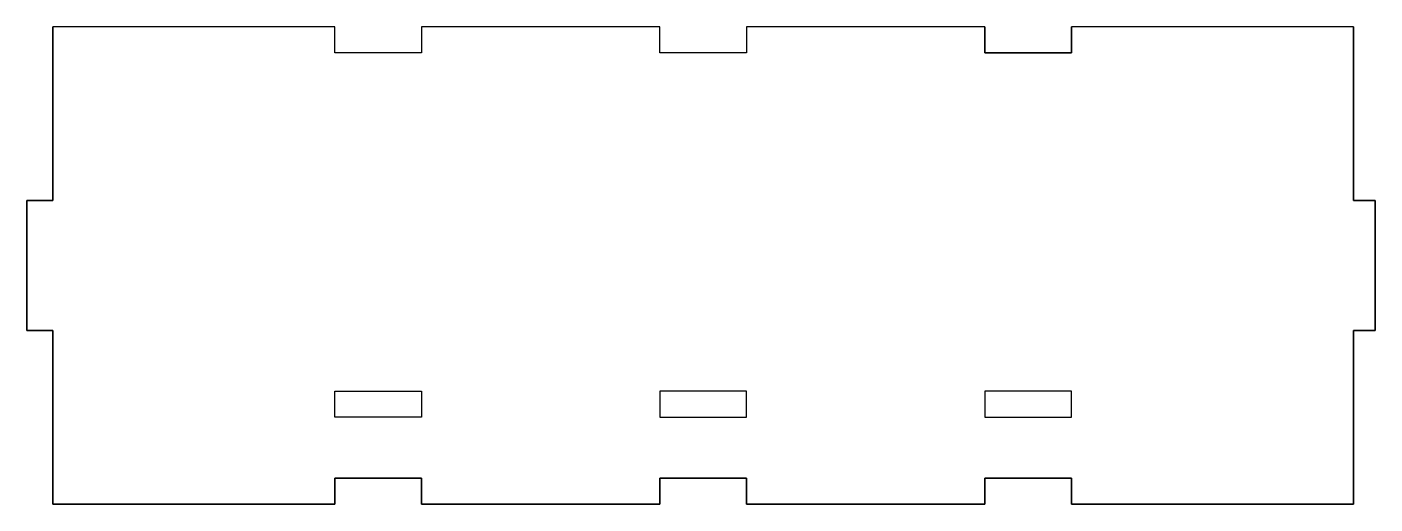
# Model space of a CAD drawing. Header units: millimetres. Extents: x -78 to 78, y -32 to 22.
import ezdxf

# ---------------------------------------------------------------- set-up
doc = ezdxf.new("R2010")
doc.units = ezdxf.units.MM

msp = doc.modelspace()

# ---------------------------------------------------------------- linework, layer by layer
for points in [[(-75, 22.5), (-75, 2.5), (-78, 2.5), (-78, -12.5), (-75, -12.5), (-75, -32.5), (-42.5, -32.5), (-42.5, -29.5), (-32.5, -29.5), (-32.5, -32.5), (-5, -32.5), (-5, -29.5), (5, -29.5), (5, -32.5), (32.5, -32.5), (32.5, -29.5), (42.5, -29.5), (42.5, -32.5), (75, -32.5), (75, -12.5), (77.5, -12.5), (77.5, 2.5), (75, 2.5), (75, 22.5), (42.5, 22.5), (42.5, 19.5), (32.5, 19.5), (32.5, 22.5), (5, 22.5), (5, 19.5), (0, 19.5), (-5, 19.5), (-5, 22.5), (-32.5, 22.5), (-32.5, 19.5), (-42.5, 19.5), (-42.5, 22.5)], [(-42.5, 22.5), (-75, 22.5), (-75, 2.5), (-78, 2.5), (-78, -12.5), (-75, -12.5), (-75, -32.5), (-42.5, -32.5), (-42.5, -29.5), (-32.5, -29.5), (-32.5, -32.5), (-5, -32.5), (-5, -29.5), (5, -29.5), (5, -32.5), (32.5, -32.5), (32.5, -29.5), (42.5, -29.5), (42.5, -32.5), (75, -32.5), (75, -12.5), (77.5, -12.5), (77.5, 2.5), (75, 2.5), (75, 22.5), (42.5, 22.5), (42.5, 19.5), (32.5, 19.5), (32.5, 22.5), (5, 22.5), (5, 19.5), (0, 19.5), (-5, 19.5), (-5, 22.5), (-32.5, 22.5), (-32.5, 19.5), (-42.5, 19.5)], [(-42.5, -22.5), (-42.5, -19.5), (-32.5, -19.5), (-32.5, -22.5)], [(0, -19.5), (-5, -19.5), (-5, -22.5), (5, -22.5), (5, -19.5)], [(42.5, -22.5), (42.5, -19.5), (32.5, -19.5), (32.5, -22.5)]]:
    msp.add_lwpolyline(points, close=True)
for points in [[(75, 22.5), (75, 2.5), (77.5, 2.5), (77.5, -12.5), (75, -12.5), (75, -32.5), (42.5, -32.5), (42.5, -29.5), (32.5, -29.5), (32.5, -32.5), (5, -32.5), (5, -29.5), (-5, -29.5), (-5, -32.5), (-32.5, -32.5), (-32.5, -29.5), (-42.5, -29.5), (-42.5, -32.5), (-75, -32.5), (-75, -12.5), (-78, -12.5), (-78, 2.5), (-75, 2.5), (-75, 22.5)], [(-32.5, 22.5), (-32.5, 19.5), (-42.5, 19.5), (-42.5, 22.5)], [(5, 22.5), (5, 19.5), (0, 19.5), (-5, 19.5), (-5, 22.5)], [(32.5, 22.5), (32.5, 19.5), (42.5, 19.5), (42.5, 22.5)]]:
    msp.add_lwpolyline(points)

doc.saveas('drawing.dxf')
